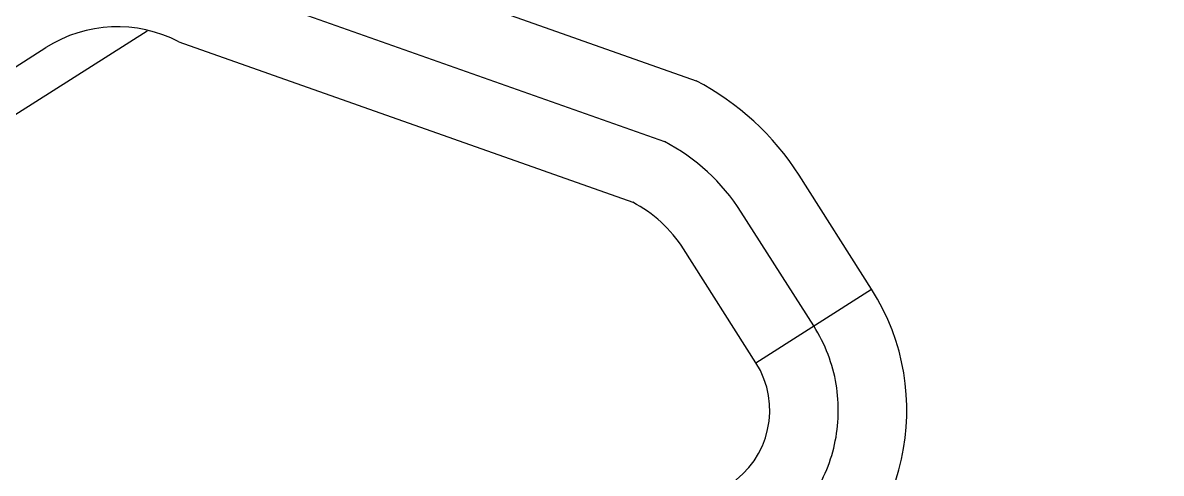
# Model space of a CAD drawing. Header units: millimetres. Extents: x 1145859089 to 1147511753, y -1047484727 to -1047247487.
# Drawn here: x 1146328315.8 to 1146328598.2, y -1047438806.4 to -1047438694.6 of the extents above; entities that cross this region are included whole.
import ezdxf
from ezdxf.xclip import XClip

# ---------------------------------------------------------------- set-up
doc = ezdxf.new("R2010")
doc.units = ezdxf.units.MM
doc.header["$LTSCALE"] = 100
doc.header["$MEASUREMENT"] = 0
doc.header["$XCLIPFRAME"] = 2
doc.linetypes.add('CENTERX2', pattern=[4, 2.5, -0.5, 0.5, -0.5])
doc.linetypes.add('단지배치도$0$CENTER', pattern=[31, 30, -0.5, 0, -0.5])
doc.layers.get('0').update_dxf_attribs({"linetype": 'CONTINUOUS'})
for name, color, linetype in [('L-지중매입', 3, 'CENTERX2'), ('XREF', 135, 'CONTINUOUS'), ('단지배치도$0$W240910', 135, 'CONTINUOUS')]:
    doc.layers.add(name, color=color, linetype=linetype)

# ---------------------------------------------------------------- blocks, each defined once
blk = doc.blocks.new('단지배치도$0$zw$9902')
at = {"layer": '단지배치도$0$W240910', "linetype": 'ByBlock', "ltscale": 20}
for p, q in [((59696.63, -67299.92), (59809.21, -67339.73)), ((59673, -67327.39), (59551.07, -67404.97)), ((59545.74, -67396.51), (59647.94, -67331.49)), ((59680.91, -67330.07), (59793.49, -67369.88)), ((59852.74, -67391.43), (59834.76, -67363.17)), ((59824.05, -67409.68), (59806.08, -67381.43)), ((59824.05, -67409.68), (59852.74, -67391.43))]:
    blk.add_line(p, q, dxfattribs=at)
at = {"layer": '단지배치도$0$W240910', "linetype": '단지배치도$0$CENTER', "ltscale": 20}
for p, q in [((59688.77, -67314.99), (59801.35, -67354.8)), ((59838.4, -67400.56), (59820.42, -67372.3))]:
    blk.add_line(p, q, dxfattribs=at)
at = {"layer": '단지배치도$0$W240910'}
for radius in [11431.38, 11931.38]:
    blk.add_arc((57394.29, -57699.4), radius, 251.62775, 321.418131, dxfattribs=at)
at = {"layer": '단지배치도$0$W240910', "linetype": 'ByBlock', "ltscale": 20}
for centre, radius, start, end in [((59665.65, -67359.33), 33, 62.4639, 122.4639), ((59683.72, -67344.23), 19.96, 121.537, 122.4641), ((59778.23, -67399.14), 67, 32.4639, 62.4639), ((59778.23, -67399.14), 33, 32.4639, 62.4639), ((59805.49, -67421.49), 56, 302.4639, 32.4639), ((59805.49, -67421.49), 22, 302.4639, 32.4639)]:
    blk.add_arc(centre, radius, start, end, dxfattribs=at)
at = {"layer": '단지배치도$0$W240910', "linetype": '단지배치도$0$CENTER', "ltscale": 20}
for centre, radius, start, end in [((59778.23, -67399.14), 50, 32.4639, 62.4639), ((59805.49, -67421.49), 39, 302.4639, 32.4639)]:
    blk.add_arc(centre, radius, start, end, dxfattribs=at)
blk = doc.blocks.new('단지배치도')
blk.add_blockref('단지배치도$0$zw$9902', (141034.19, 142437.16))

msp = doc.modelspace()

# ---------------------------------------------------------------- linework, layer by layer
at = {"layer": 'L-지중매입', "ltscale": 2}
msp.add_arc((1146292364.149594, -1047402174.186541, 0), 45716.750817, 303.4822833292, 333.0437788935, dxfattribs=at)

# ---------------------------------------------------------------- block references
at = {"layer": 'XREF'}
ref = msp.add_blockref('단지배치도', (1146127639.433663, -1047513806.462535), dxfattribs=at)
XClip(ref).set_block_clipping_path([(72982.4064819524, 34919.7593965298), (360382.4067475507, 255319.7593436697)])

doc.saveas('drawing.dxf')
